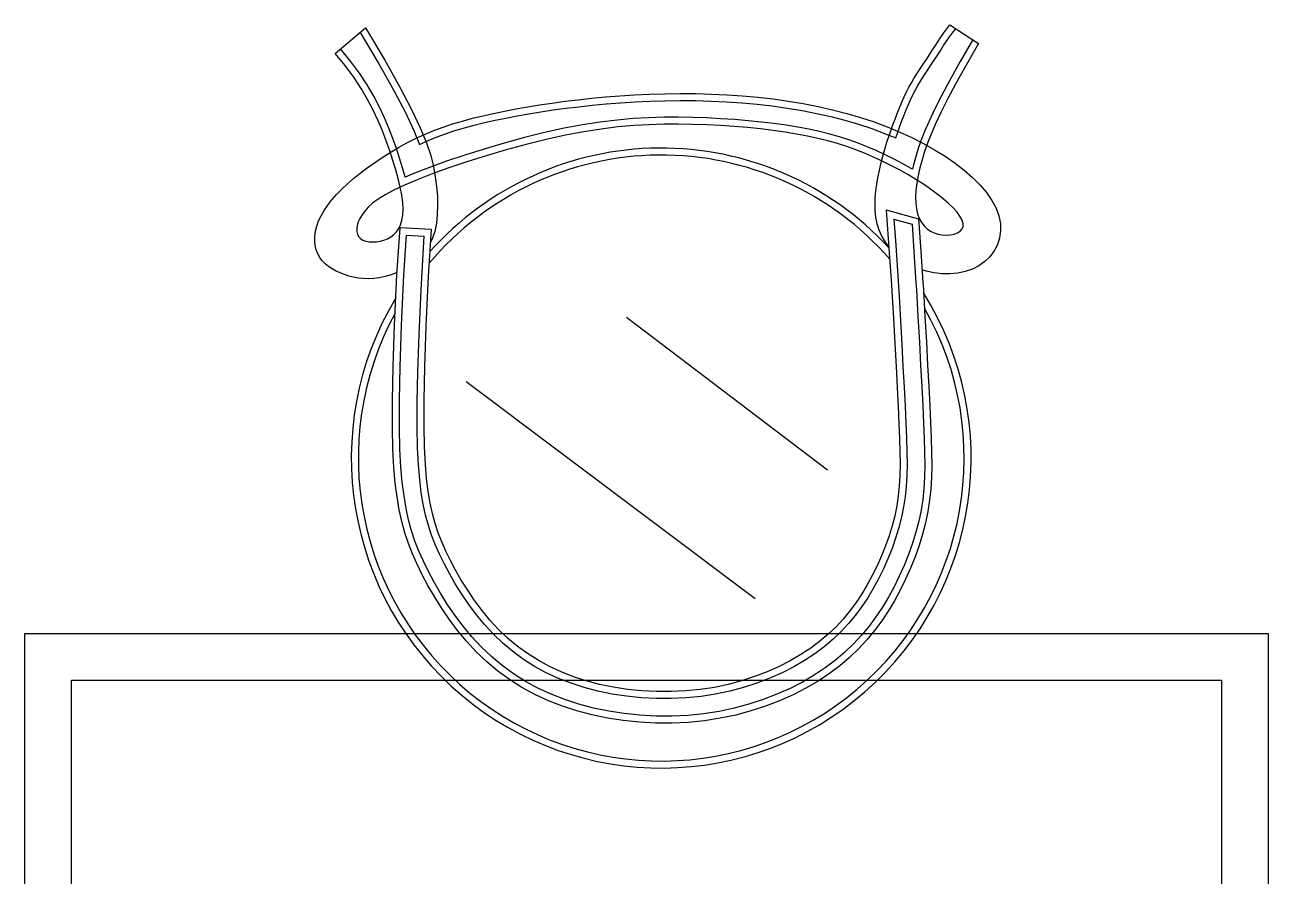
# Model space of a CAD drawing. Header units: inches. Extents: x 13 to 55.5, y 11.7 to 36.5.
# Drawn here: x 38.384 to 39.184, y 25.468 to 26.016 of the extents above; entities that cross this region are included whole.
import ezdxf

# ---------------------------------------------------------------- set-up
doc = ezdxf.new("R2010")
doc.units = ezdxf.units.IN
doc.header["$MEASUREMENT"] = 0
doc.layers.add('02', color=2, linetype='Continuous')

msp = doc.modelspace()

# ---------------------------------------------------------------- linework, layer by layer
at = {"layer": '02'}
for p, q in [((38.58349, 25.99742, -0.34093), (38.60311, 26.01383, -0.34093)), ((38.59962, 26.0109, -0.34093), (38.61156, 25.99071, -0.34093)), ((38.60311, 26.01383, -0.34093), (38.61546, 25.99296, -0.34093)), ((38.97316, 26.00773, -0.34093), (38.97511, 26.01057, -0.34093)), ((38.97511, 26.01057, -0.34093), (38.97708, 26.01326, -0.34093)), ((38.97708, 26.01326, -0.34093), (38.97907, 26.01573, -0.34093)), ((38.97878, 26.00796, -0.34093), (38.98065, 26.01052, -0.34093)), ((38.97907, 26.01573, -0.34093), (38.99743, 26.00372, -0.34093)), ((38.98065, 26.01052, -0.34093), (38.98258, 26.01292, -0.34093)), ((38.59344, 25.99231, -0.34093), (38.58699, 26.00026, -0.34093)), ((38.9675, 25.99897, -0.34093), (38.96935, 26.00187, -0.34093)), ((38.96935, 26.00187, -0.34093), (38.97124, 26.00481, -0.34093)), ((38.97124, 26.00481, -0.34093), (38.97316, 26.00773, -0.34093)), ((38.97314, 25.99945, -0.34093), (38.97501, 26.00236, -0.34093)), ((38.97501, 26.00236, -0.34093), (38.97689, 26.00522, -0.34093)), ((38.97689, 26.00522, -0.34093), (38.97878, 26.00796, -0.34093)), ((38.99352, 26.00595, -0.34093), (38.98561, 25.99209, -0.34093)), ((38.99743, 26.00372, -0.34071), (38.98953, 25.98989, -0.34071)), ((38.58988, 25.98956, -0.34071), (38.58349, 25.99742, -0.34071)), ((38.59913, 25.98456, -0.34093), (38.59344, 25.99231, -0.34093)), ((38.61546, 25.99296, -0.34093), (38.62522, 25.97562, -0.34093)), ((38.96227, 25.99102, -0.34093), (38.96396, 25.99354, -0.34093)), ((38.96396, 25.99354, -0.34093), (38.96571, 25.99618, -0.34093)), ((38.96571, 25.99618, -0.34093), (38.9675, 25.99897, -0.34093)), ((38.96771, 25.99104, -0.34093), (38.96948, 25.99372, -0.34093)), ((38.96948, 25.99372, -0.34093), (38.9713, 25.99655, -0.34093)), ((38.9713, 25.99655, -0.34093), (38.97314, 25.99945, -0.34093)), ((38.98561, 25.99209, -0.34093), (38.97903, 25.98022, -0.34093)), ((38.59543, 25.98199, -0.34071), (38.58988, 25.98956, -0.34071)), ((38.60405, 25.97707, -0.34093), (38.59913, 25.98456, -0.34093)), ((38.61156, 25.99071, -0.34093), (38.62127, 25.97347, -0.34093)), ((38.9574, 25.98368, -0.34093), (38.95899, 25.98614, -0.34093)), ((38.95899, 25.98614, -0.34093), (38.96061, 25.98857, -0.34093)), ((38.96061, 25.98857, -0.34093), (38.96227, 25.99102, -0.34093)), ((38.96275, 25.98367, -0.34093), (38.96435, 25.98606, -0.34093)), ((38.96435, 25.98606, -0.34093), (38.966, 25.9885, -0.34093)), ((38.966, 25.9885, -0.34093), (38.96771, 25.99104, -0.34093)), ((38.98953, 25.98989, -0.34071), (38.98298, 25.97807, -0.34071)), ((38.60023, 25.97469, -0.34071), (38.59543, 25.98199, -0.34071)), ((38.60832, 25.96981, -0.34093), (38.60405, 25.97707, -0.34093)), ((38.95273, 25.97565, -0.34093), (38.95428, 25.97849, -0.34093)), ((38.95428, 25.97849, -0.34093), (38.95583, 25.98115, -0.34093)), ((38.95583, 25.98115, -0.34093), (38.9574, 25.98368, -0.34093)), ((38.95672, 25.97356, -0.34093), (38.9582, 25.97628, -0.34093)), ((38.9582, 25.97628, -0.34093), (38.95969, 25.97883, -0.34093)), ((38.95969, 25.97883, -0.34093), (38.9612, 25.98127, -0.34093)), ((38.9612, 25.98127, -0.34093), (38.96275, 25.98367, -0.34093)), ((38.97903, 25.98022, -0.34093), (38.97361, 25.97008, -0.34093)), ((38.98298, 25.97807, -0.34071), (38.9776, 25.968, -0.34071)), ((38.60439, 25.96763, -0.34071), (38.60023, 25.97469, -0.34071)), ((38.61201, 25.96276, -0.34093), (38.60832, 25.96981, -0.34093)), ((38.62127, 25.97347, -0.34093), (38.62871, 25.95931, -0.34093)), ((38.62522, 25.97562, -0.34093), (38.63273, 25.96132, -0.34093)), ((38.7398, 25.96757, -0.34093), (38.74852, 25.9685, -0.34093)), ((38.74852, 25.9685, -0.34093), (38.7575, 25.96933, -0.34093)), ((38.7575, 25.96933, -0.34093), (38.76673, 25.97005, -0.34093)), ((38.76673, 25.97005, -0.34093), (38.77617, 25.97064, -0.34093)), ((38.77617, 25.97064, -0.34093), (38.7858, 25.97109, -0.34093)), ((38.7858, 25.97109, -0.34093), (38.79558, 25.97139, -0.34093)), ((38.79558, 25.97139, -0.34093), (38.80547, 25.97153, -0.34093)), ((38.80547, 25.97153, -0.34093), (38.81544, 25.97148, -0.34093)), ((38.81544, 25.97148, -0.34093), (38.82546, 25.97123, -0.34093)), ((38.82546, 25.97123, -0.34093), (38.83548, 25.97078, -0.34093)), ((38.83548, 25.97078, -0.34093), (38.84549, 25.9701, -0.34093)), ((38.84549, 25.9701, -0.34093), (38.85544, 25.96919, -0.34093)), ((38.85544, 25.96919, -0.34093), (38.86531, 25.96805, -0.34093)), ((38.86531, 25.96805, -0.34093), (38.87509, 25.96667, -0.34093)), ((38.94814, 25.96596, -0.34093), (38.94966, 25.96936, -0.34093)), ((38.94966, 25.96936, -0.34093), (38.95119, 25.9726, -0.34093)), ((38.95119, 25.9726, -0.34093), (38.95273, 25.97565, -0.34093)), ((38.95375, 25.96749, -0.34093), (38.95523, 25.97063, -0.34093)), ((38.95523, 25.97063, -0.34093), (38.95672, 25.97356, -0.34093)), ((38.97361, 25.97008, -0.34093), (38.96919, 25.96138, -0.34093)), ((38.9776, 25.968, -0.34071), (38.97323, 25.9594, -0.34071)), ((38.60798, 25.96076, -0.34071), (38.60439, 25.96763, -0.34071)), ((38.61111, 25.95408, -0.34071), (38.60798, 25.96076, -0.34071)), ((38.61522, 25.95591, -0.34093), (38.61201, 25.96276, -0.34093)), ((38.63273, 25.96132, -0.34093), (38.63831, 25.94955, -0.34093)), ((38.68542, 25.95877, -0.34093), (38.6925, 25.96023, -0.34093)), ((38.6925, 25.96023, -0.34093), (38.6998, 25.96163, -0.34093)), ((38.6998, 25.96163, -0.34093), (38.70732, 25.96296, -0.34093)), ((38.70732, 25.96296, -0.34093), (38.71508, 25.96423, -0.34093)), ((38.71508, 25.96423, -0.34093), (38.72308, 25.96543, -0.34093)), ((38.71578, 25.95979, -0.34093), (38.72371, 25.96098, -0.34093)), ((38.72308, 25.96543, -0.34093), (38.73132, 25.96655, -0.34093)), ((38.72371, 25.96098, -0.34093), (38.73189, 25.96208, -0.34093)), ((38.73132, 25.96655, -0.34093), (38.7398, 25.96757, -0.34093)), ((38.73189, 25.96208, -0.34093), (38.7403, 25.9631, -0.34093)), ((38.7403, 25.9631, -0.34093), (38.74897, 25.96402, -0.34093)), ((38.74897, 25.96402, -0.34093), (38.75788, 25.96484, -0.34093)), ((38.75788, 25.96484, -0.34093), (38.76704, 25.96556, -0.34093)), ((38.76704, 25.96556, -0.34093), (38.77642, 25.96614, -0.34093)), ((38.77642, 25.96614, -0.34093), (38.78597, 25.96659, -0.34093)), ((38.78597, 25.96659, -0.34093), (38.79568, 25.96689, -0.34093)), ((38.79568, 25.96689, -0.34093), (38.80549, 25.96703, -0.34093)), ((38.80549, 25.96703, -0.34093), (38.81538, 25.96698, -0.34093)), ((38.81538, 25.96698, -0.34093), (38.8253, 25.96673, -0.34093)), ((38.8253, 25.96673, -0.34093), (38.83523, 25.96628, -0.34093)), ((38.83523, 25.96628, -0.34093), (38.84513, 25.96561, -0.34093)), ((38.84513, 25.96561, -0.34093), (38.85497, 25.96471, -0.34093)), ((38.85497, 25.96471, -0.34093), (38.86474, 25.96359, -0.34093)), ((38.86474, 25.96359, -0.34093), (38.87441, 25.96222, -0.34093)), ((38.87441, 25.96222, -0.34093), (38.88394, 25.96063, -0.34093)), ((38.87509, 25.96667, -0.34093), (38.88474, 25.96506, -0.34093)), ((38.88394, 25.96063, -0.34093), (38.89332, 25.95879, -0.34093)), ((38.88474, 25.96506, -0.34093), (38.89425, 25.96319, -0.34093)), ((38.89425, 25.96319, -0.34093), (38.90358, 25.96108, -0.34093)), ((38.90358, 25.96108, -0.34093), (38.91272, 25.95872, -0.34093)), ((38.94519, 25.9588, -0.34093), (38.94665, 25.96243, -0.34093)), ((38.94665, 25.96243, -0.34093), (38.94814, 25.96596, -0.34093)), ((38.94937, 25.95715, -0.34093), (38.95081, 25.96071, -0.34093)), ((38.95081, 25.96071, -0.34093), (38.95227, 25.96417, -0.34093)), ((38.95227, 25.96417, -0.34093), (38.95375, 25.96749, -0.34093)), ((38.96919, 25.96138, -0.34093), (38.96563, 25.95385, -0.34093)), ((38.61387, 25.94754, -0.34071), (38.61111, 25.95408, -0.34071)), ((38.61805, 25.94922, -0.34093), (38.61522, 25.95591, -0.34093)), ((38.62871, 25.95931, -0.34093), (38.6342, 25.94773, -0.34093)), ((38.65911, 25.95197, -0.34093), (38.66542, 25.95386, -0.34093)), ((38.66542, 25.95386, -0.34093), (38.6719, 25.95561, -0.34093)), ((38.6719, 25.95561, -0.34093), (38.67856, 25.95723, -0.34093)), ((38.67302, 25.95125, -0.34093), (38.67959, 25.95285, -0.34093)), ((38.67856, 25.95723, -0.34093), (38.68542, 25.95877, -0.34093)), ((38.67959, 25.95285, -0.34093), (38.68637, 25.95437, -0.34093)), ((38.68637, 25.95437, -0.34093), (38.69338, 25.95581, -0.34093)), ((38.69338, 25.95581, -0.34093), (38.70061, 25.9572, -0.34093)), ((38.70061, 25.9572, -0.34093), (38.70808, 25.95853, -0.34093)), ((38.70808, 25.95853, -0.34093), (38.71578, 25.95979, -0.34093)), ((38.75406, 25.95319, -0.34093), (38.7427, 25.95143, -0.34093)), ((38.76488, 25.9545, -0.34093), (38.75406, 25.95319, -0.34093)), ((38.77526, 25.95542, -0.34093), (38.76488, 25.9545, -0.34093)), ((38.78525, 25.956, -0.34093), (38.77526, 25.95542, -0.34093)), ((38.79493, 25.95627, -0.34093), (38.78525, 25.956, -0.34093)), ((38.80435, 25.95631, -0.34093), (38.79493, 25.95627, -0.34093)), ((38.81361, 25.95615, -0.34093), (38.80435, 25.95631, -0.34093)), ((38.82275, 25.95583, -0.34093), (38.81361, 25.95615, -0.34093)), ((38.83177, 25.95538, -0.34093), (38.82275, 25.95583, -0.34093)), ((38.84063, 25.9548, -0.34093), (38.83177, 25.95538, -0.34093)), ((38.84929, 25.95408, -0.34093), (38.84063, 25.9548, -0.34093)), ((38.85772, 25.95323, -0.34093), (38.84929, 25.95408, -0.34093)), ((38.86588, 25.95225, -0.34093), (38.85772, 25.95323, -0.34093)), ((38.87373, 25.95114, -0.34093), (38.86588, 25.95225, -0.34093)), ((38.89332, 25.95879, -0.34093), (38.90252, 25.95671, -0.34093)), ((38.90252, 25.95671, -0.34093), (38.91152, 25.95439, -0.34093)), ((38.91152, 25.95439, -0.34093), (38.92029, 25.95181, -0.34093)), ((38.91272, 25.95872, -0.34093), (38.92163, 25.95611, -0.34093)), ((38.92163, 25.95611, -0.34093), (38.9303, 25.95325, -0.34093)), ((38.9303, 25.95325, -0.34093), (38.9387, 25.95014, -0.34093)), ((38.94237, 25.95137, -0.34093), (38.94376, 25.9551, -0.34093)), ((38.94376, 25.9551, -0.34093), (38.94519, 25.9588, -0.34093)), ((38.9466, 25.94983, -0.34093), (38.94797, 25.95351, -0.34093)), ((38.94797, 25.95351, -0.34093), (38.94937, 25.95715, -0.34093)), ((38.96563, 25.95385, -0.34093), (38.96276, 25.94723, -0.34093)), ((38.97323, 25.9594, -0.34071), (38.96973, 25.952, -0.34071)), ((38.61636, 25.94111, -0.34071), (38.61387, 25.94754, -0.34071)), ((38.62057, 25.94268, -0.34093), (38.61805, 25.94922, -0.34093)), ((38.6342, 25.94773, -0.34093), (38.63784, 25.93884, -0.34093)), ((38.6353, 25.94263, -0.34093), (38.64106, 25.94527, -0.34093)), ((38.63831, 25.94955, -0.34093), (38.6423, 25.93984, -0.34093)), ((38.64106, 25.94527, -0.34093), (38.64694, 25.9477, -0.34093)), ((38.64694, 25.9477, -0.34093), (38.65295, 25.94993, -0.34093)), ((38.64858, 25.94351, -0.34093), (38.65445, 25.94568, -0.34093)), ((38.65295, 25.94993, -0.34093), (38.65911, 25.95197, -0.34093)), ((38.65445, 25.94568, -0.34093), (38.66046, 25.94768, -0.34093)), ((38.66046, 25.94768, -0.34093), (38.66665, 25.94953, -0.34093)), ((38.66665, 25.94953, -0.34093), (38.67302, 25.95125, -0.34093)), ((38.71822, 25.94639, -0.34093), (38.70531, 25.94318, -0.34093)), ((38.73076, 25.94917, -0.34093), (38.71822, 25.94639, -0.34093)), ((38.73167, 25.94476, -0.34071), (38.71925, 25.94201, -0.34071)), ((38.7427, 25.95143, -0.34093), (38.73076, 25.94917, -0.34093)), ((38.74347, 25.94699, -0.34071), (38.73167, 25.94476, -0.34071)), ((38.75467, 25.94873, -0.34071), (38.74347, 25.94699, -0.34071)), ((38.76535, 25.95003, -0.34071), (38.75467, 25.94873, -0.34071)), ((38.77559, 25.95093, -0.34071), (38.76535, 25.95003, -0.34071)), ((38.78544, 25.9515, -0.34071), (38.77559, 25.95093, -0.34071)), ((38.795, 25.95177, -0.34071), (38.78544, 25.9515, -0.34071)), ((38.80432, 25.95181, -0.34071), (38.795, 25.95177, -0.34071)), ((38.81349, 25.95165, -0.34071), (38.80432, 25.95181, -0.34071)), ((38.82256, 25.95134, -0.34071), (38.81349, 25.95165, -0.34071)), ((38.83151, 25.95089, -0.34071), (38.82256, 25.95134, -0.34071)), ((38.84029, 25.95031, -0.34071), (38.83151, 25.95089, -0.34071)), ((38.84888, 25.9496, -0.34071), (38.84029, 25.95031, -0.34071)), ((38.85723, 25.94875, -0.34071), (38.84888, 25.9496, -0.34071)), ((38.8653, 25.94778, -0.34071), (38.85723, 25.94875, -0.34071)), ((38.87306, 25.94669, -0.34071), (38.8653, 25.94778, -0.34071)), ((38.88046, 25.94548, -0.34071), (38.87306, 25.94669, -0.34071)), ((38.88124, 25.94991, -0.34093), (38.87373, 25.95114, -0.34093)), ((38.88749, 25.94415, -0.34071), (38.88046, 25.94548, -0.34071)), ((38.88838, 25.94856, -0.34093), (38.88124, 25.94991, -0.34093)), ((38.89417, 25.94269, -0.34071), (38.88749, 25.94415, -0.34071)), ((38.89519, 25.94707, -0.34093), (38.88838, 25.94856, -0.34093)), ((38.90172, 25.94545, -0.34093), (38.89519, 25.94707, -0.34093)), ((38.908, 25.94367, -0.34093), (38.90172, 25.94545, -0.34093)), ((38.92029, 25.95181, -0.34093), (38.92881, 25.949, -0.34093)), ((38.92881, 25.949, -0.34093), (38.93707, 25.94595, -0.34093)), ((38.93707, 25.94595, -0.34093), (38.9442, 25.94301, -0.34093)), ((38.9387, 25.95014, -0.34093), (38.94682, 25.9468, -0.34093)), ((38.93976, 25.94392, -0.34093), (38.94104, 25.94764, -0.34093)), ((38.94104, 25.94764, -0.34093), (38.94237, 25.95137, -0.34093)), ((38.9442, 25.94301, -0.34093), (38.94528, 25.94615, -0.34093)), ((38.94528, 25.94615, -0.34093), (38.9466, 25.94983, -0.34093)), ((38.94682, 25.9468, -0.34093), (38.95463, 25.94323, -0.34093)), ((38.96276, 25.94723, -0.34093), (38.96044, 25.94123, -0.34093)), ((38.96693, 25.94552, -0.34071), (38.96466, 25.93969, -0.34071)), ((38.96973, 25.952, -0.34071), (38.96693, 25.94552, -0.34071)), ((38.61864, 25.93477, -0.34071), (38.61636, 25.94111, -0.34071)), ((38.61887, 25.93364, -0.34093), (38.62419, 25.93678, -0.34093)), ((38.62289, 25.93625, -0.34093), (38.62057, 25.94268, -0.34093)), ((38.62499, 25.92994, -0.34093), (38.62289, 25.93625, -0.34093)), ((38.62419, 25.93678, -0.34093), (38.62967, 25.93979, -0.34093)), ((38.62967, 25.93979, -0.34093), (38.6353, 25.94263, -0.34093)), ((38.63784, 25.93884, -0.34093), (38.64286, 25.94115, -0.34093)), ((38.6423, 25.93984, -0.34093), (38.64502, 25.93168, -0.34093)), ((38.64286, 25.94115, -0.34093), (38.64858, 25.94351, -0.34093)), ((38.69227, 25.93963, -0.34093), (38.67939, 25.93584, -0.34093)), ((38.70531, 25.94318, -0.34093), (38.69227, 25.93963, -0.34093)), ((38.70644, 25.93883, -0.34071), (38.6935, 25.9353, -0.34071)), ((38.71925, 25.94201, -0.34071), (38.70644, 25.93883, -0.34071)), ((38.90056, 25.9411, -0.34071), (38.89417, 25.94269, -0.34071)), ((38.9067, 25.93936, -0.34071), (38.90056, 25.9411, -0.34071)), ((38.91265, 25.93746, -0.34071), (38.9067, 25.93936, -0.34071)), ((38.91409, 25.94172, -0.34093), (38.908, 25.94367, -0.34093)), ((38.91845, 25.93539, -0.34071), (38.91265, 25.93746, -0.34071)), ((38.92003, 25.93961, -0.34093), (38.91409, 25.94172, -0.34093)), ((38.92587, 25.93732, -0.34093), (38.92003, 25.93961, -0.34093)), ((38.93165, 25.93483, -0.34093), (38.92587, 25.93732, -0.34093)), ((38.93629, 25.93278, -0.34093), (38.93738, 25.93651, -0.34093)), ((38.93738, 25.93651, -0.34093), (38.93853, 25.94022, -0.34093)), ((38.93853, 25.94022, -0.34093), (38.93976, 25.94392, -0.34093)), ((38.95463, 25.94323, -0.34093), (38.96212, 25.93944, -0.34093)), ((38.96044, 25.94123, -0.34093), (38.9585, 25.93562, -0.34093)), ((38.96212, 25.93944, -0.34093), (38.96925, 25.93544, -0.34093)), ((38.96466, 25.93969, -0.34071), (38.96278, 25.93423, -0.34071)), ((38.60882, 25.92704, -0.34093), (38.61375, 25.93038, -0.34093)), ((38.61375, 25.93038, -0.34093), (38.61887, 25.93364, -0.34093)), ((38.6207, 25.92857, -0.34071), (38.61864, 25.93477, -0.34071)), ((38.62254, 25.92256, -0.34071), (38.6207, 25.92857, -0.34071)), ((38.62686, 25.92381, -0.34093), (38.62499, 25.92994, -0.34093)), ((38.64502, 25.93168, -0.34093), (38.64679, 25.92458, -0.34093)), ((38.66691, 25.93192, -0.34093), (38.65511, 25.92795, -0.34093)), ((38.67939, 25.93584, -0.34093), (38.66691, 25.93192, -0.34093)), ((38.6807, 25.93154, -0.34071), (38.6683, 25.92764, -0.34071)), ((38.6935, 25.9353, -0.34071), (38.6807, 25.93154, -0.34071)), ((38.92416, 25.93315, -0.34071), (38.91845, 25.93539, -0.34071)), ((38.92982, 25.93072, -0.34071), (38.92416, 25.93315, -0.34071)), ((38.93547, 25.92811, -0.34071), (38.92982, 25.93072, -0.34071)), ((38.93741, 25.93216, -0.34093), (38.93165, 25.93483, -0.34093)), ((38.93432, 25.92517, -0.34093), (38.93527, 25.92901, -0.34093)), ((38.93527, 25.92901, -0.34093), (38.93629, 25.93278, -0.34093)), ((38.94106, 25.92532, -0.34071), (38.93547, 25.92811, -0.34071)), ((38.94312, 25.92933, -0.34093), (38.93741, 25.93216, -0.34093)), ((38.94873, 25.92635, -0.34093), (38.94312, 25.92933, -0.34093)), ((38.95683, 25.93017, -0.34093), (38.9554, 25.92484, -0.34093)), ((38.9585, 25.93562, -0.34093), (38.95683, 25.93017, -0.34093)), ((38.96116, 25.92893, -0.34071), (38.95977, 25.92376, -0.34071)), ((38.96278, 25.93423, -0.34071), (38.96116, 25.92893, -0.34071)), ((38.96925, 25.93544, -0.34093), (38.97602, 25.93123, -0.34093)), ((38.97602, 25.93123, -0.34093), (38.98238, 25.92682, -0.34093)), ((38.59541, 25.91682, -0.34093), (38.59963, 25.92023, -0.34093)), ((38.59963, 25.92023, -0.34093), (38.60411, 25.92365, -0.34093)), ((38.60411, 25.92365, -0.34093), (38.60882, 25.92704, -0.34093)), ((38.6241, 25.91679, -0.34071), (38.62254, 25.92256, -0.34071)), ((38.62847, 25.91789, -0.34093), (38.62686, 25.92381, -0.34093)), ((38.63458, 25.92031, -0.34093), (38.62851, 25.91772, -0.34093)), ((38.64425, 25.92405, -0.34093), (38.63458, 25.92031, -0.34093)), ((38.65511, 25.92795, -0.34093), (38.64425, 25.92405, -0.34093)), ((38.65659, 25.9237, -0.34071), (38.64583, 25.91984, -0.34071)), ((38.64679, 25.92458, -0.34093), (38.64796, 25.91806, -0.34093)), ((38.6683, 25.92764, -0.34071), (38.65659, 25.9237, -0.34071)), ((38.93267, 25.91726, -0.34093), (38.93345, 25.92127, -0.34093)), ((38.93345, 25.92127, -0.34093), (38.93432, 25.92517, -0.34093)), ((38.94656, 25.9224, -0.34071), (38.94106, 25.92532, -0.34071)), ((38.95192, 25.91938, -0.34071), (38.94656, 25.9224, -0.34071)), ((38.95418, 25.92327, -0.34093), (38.94873, 25.92635, -0.34093)), ((38.95494, 25.92282, -0.34093), (38.95418, 25.92327, -0.34093)), ((38.9554, 25.92484, -0.34093), (38.95494, 25.92282, -0.34093)), ((38.95977, 25.92376, -0.34071), (38.95864, 25.91876, -0.34071)), ((38.98238, 25.92682, -0.34093), (38.98829, 25.92224, -0.34093)), ((38.98829, 25.92224, -0.34093), (38.99368, 25.91752, -0.34093)), ((38.5878, 25.90999, -0.34093), (38.59146, 25.9134, -0.34093)), ((38.59146, 25.9134, -0.34093), (38.59541, 25.91682, -0.34093)), ((38.62815, 25.91268, -0.34071), (38.62136, 25.90947, -0.34071)), ((38.62538, 25.91131, -0.34071), (38.6241, 25.91679, -0.34071)), ((38.63628, 25.91614, -0.34071), (38.62815, 25.91268, -0.34071)), ((38.62851, 25.91772, -0.34093), (38.62847, 25.91789, -0.34093)), ((38.64583, 25.91984, -0.34071), (38.63628, 25.91614, -0.34071)), ((38.64796, 25.91806, -0.34093), (38.64878, 25.91171, -0.34093)), ((38.93142, 25.90896, -0.34093), (38.93197, 25.91315, -0.34093)), ((38.93197, 25.91315, -0.34093), (38.93267, 25.91726, -0.34093)), ((38.95708, 25.91629, -0.34071), (38.95192, 25.91938, -0.34071)), ((38.96199, 25.91315, -0.34071), (38.95708, 25.91629, -0.34071)), ((38.95779, 25.91396, -0.34071), (38.95723, 25.90939, -0.34071)), ((38.95864, 25.91876, -0.34071), (38.95779, 25.91396, -0.34071)), ((38.96661, 25.91001, -0.34071), (38.96199, 25.91315, -0.34071)), ((38.99368, 25.91752, -0.34093), (38.99849, 25.91269, -0.34093)), ((38.99849, 25.91269, -0.34093), (39.00266, 25.90779, -0.34093)), ((38.58141, 25.90317, -0.34093), (38.58444, 25.90658, -0.34093)), ((38.58444, 25.90658, -0.34093), (38.5878, 25.90999, -0.34093)), ((38.61578, 25.90647, -0.34071), (38.61125, 25.90364, -0.34071)), ((38.62136, 25.90947, -0.34071), (38.61578, 25.90647, -0.34071)), ((38.62633, 25.90617, -0.34071), (38.62538, 25.91131, -0.34071)), ((38.62695, 25.90144, -0.34071), (38.62633, 25.90617, -0.34071)), ((38.64878, 25.91171, -0.34093), (38.64929, 25.90549, -0.34093)), ((38.64929, 25.90549, -0.34093), (38.64945, 25.89945, -0.34093)), ((38.9309, 25.90045, -0.34093), (38.93104, 25.90472, -0.34093)), ((38.93104, 25.90472, -0.34093), (38.93142, 25.90896, -0.34093)), ((38.95723, 25.90939, -0.34071), (38.95698, 25.90509, -0.34071)), ((38.95698, 25.90509, -0.34071), (38.95706, 25.9011, -0.34071)), ((38.97088, 25.90688, -0.34071), (38.96661, 25.91001, -0.34071)), ((38.97476, 25.90381, -0.34071), (38.97088, 25.90688, -0.34071)), ((39.00266, 25.90779, -0.34093), (39.00611, 25.90284, -0.34093)), ((38.57443, 25.89297, -0.34093), (38.57639, 25.89637, -0.34093)), ((38.57639, 25.89637, -0.34093), (38.57872, 25.89977, -0.34093)), ((38.57872, 25.89977, -0.34093), (38.58141, 25.90317, -0.34093)), ((38.60479, 25.89842, -0.34071), (38.60257, 25.89596, -0.34071)), ((38.60764, 25.90097, -0.34071), (38.60479, 25.89842, -0.34071)), ((38.61125, 25.90364, -0.34071), (38.60764, 25.90097, -0.34071)), ((38.62718, 25.89715, -0.34071), (38.62695, 25.90144, -0.34071)), ((38.62703, 25.89334, -0.34071), (38.62718, 25.89715, -0.34071)), ((38.64945, 25.89945, -0.34093), (38.64924, 25.89364, -0.34093)), ((38.93104, 25.89618, -0.34093), (38.9309, 25.90045, -0.34093)), ((38.93151, 25.89195, -0.34093), (38.93104, 25.89618, -0.34093)), ((38.93812, 25.89676, -0.34093), (38.95896, 25.89092, -0.34093)), ((38.93812, 25.89676, -0.34093), (38.94007, 25.86886, -0.34093)), ((38.95706, 25.9011, -0.34071), (38.95748, 25.89744, -0.34071)), ((38.95748, 25.89744, -0.34071), (38.95826, 25.89415, -0.34071)), ((38.97821, 25.90082, -0.34071), (38.97476, 25.90381, -0.34071)), ((38.98118, 25.89793, -0.34071), (38.97821, 25.90082, -0.34071)), ((38.98364, 25.89518, -0.34071), (38.98118, 25.89793, -0.34071)), ((39.00611, 25.90284, -0.34093), (39.00879, 25.89787, -0.34093)), ((39.00879, 25.89787, -0.34093), (39.01063, 25.89292, -0.34093)), ((38.57168, 25.88623, -0.34093), (38.57286, 25.88959, -0.34093)), ((38.57286, 25.88959, -0.34093), (38.57443, 25.89297, -0.34093)), ((38.59841, 25.88891, -0.34071), (38.59772, 25.88671, -0.34071)), ((38.59944, 25.8912, -0.34071), (38.59841, 25.88891, -0.34071)), ((38.60082, 25.89356, -0.34071), (38.59944, 25.8912, -0.34071)), ((38.60257, 25.89596, -0.34071), (38.60082, 25.89356, -0.34071)), ((38.62565, 25.88712, -0.34071), (38.62651, 25.89001, -0.34071)), ((38.62651, 25.89001, -0.34071), (38.62703, 25.89334, -0.34071)), ((38.64861, 25.8881, -0.34093), (38.64754, 25.88289, -0.34093)), ((38.64924, 25.89364, -0.34093), (38.64861, 25.8881, -0.34093)), ((38.93236, 25.88777, -0.34093), (38.93151, 25.89195, -0.34093)), ((38.94306, 25.8907, -0.34093), (38.95469, 25.88744, -0.34093)), ((38.95826, 25.89415, -0.34071), (38.95937, 25.89122, -0.34071)), ((38.95896, 25.89092, -0.34093), (38.9604, 25.87024, -0.34093)), ((38.95937, 25.89122, -0.34071), (38.96078, 25.88865, -0.34071)), ((38.96078, 25.88865, -0.34071), (38.96248, 25.88644, -0.34071)), ((38.98556, 25.89259, -0.34071), (38.98364, 25.89518, -0.34071)), ((38.98688, 25.89019, -0.34071), (38.98556, 25.89259, -0.34071)), ((38.98758, 25.88801, -0.34071), (38.98688, 25.89019, -0.34071)), ((38.98761, 25.88608, -0.34071), (38.98758, 25.88801, -0.34071)), ((39.01063, 25.89292, -0.34093), (39.01159, 25.88802, -0.34093)), ((39.01159, 25.88802, -0.34093), (39.01171, 25.88324, -0.34093)), ((38.57045, 25.87974, -0.34093), (38.57088, 25.88294, -0.34093)), ((38.57088, 25.88294, -0.34093), (38.57168, 25.88623, -0.34093)), ((38.59772, 25.88671, -0.34071), (38.5974, 25.88464, -0.34071)), ((38.5974, 25.88464, -0.34071), (38.59743, 25.88273, -0.34071)), ((38.59743, 25.88273, -0.34071), (38.59784, 25.88101, -0.34071)), ((38.59784, 25.88101, -0.34071), (38.59862, 25.8795, -0.34071)), ((38.61934, 25.87931, -0.34071), (38.62129, 25.88076, -0.34071)), ((38.62129, 25.88076, -0.34071), (38.62301, 25.88253, -0.34071)), ((38.62301, 25.88253, -0.34071), (38.62447, 25.88464, -0.34071)), ((38.62318, 25.85483, -0.34093), (38.62524, 25.88512, -0.34093)), ((38.62447, 25.88464, -0.34071), (38.62565, 25.88712, -0.34071)), ((38.64541, 25.88406, -0.34093), (38.62524, 25.88512, -0.34093)), ((38.62768, 25.85462, -0.34093), (38.62933, 25.8804, -0.34093)), ((38.62933, 25.8804, -0.34093), (38.64069, 25.8798, -0.34093)), ((38.64354, 25.85398, -0.34093), (38.64541, 25.88406, -0.34093)), ((38.64754, 25.88289, -0.34093), (38.64599, 25.87805, -0.34093)), ((38.93363, 25.88369, -0.34093), (38.93236, 25.88777, -0.34093)), ((38.93537, 25.87972, -0.34093), (38.93363, 25.88369, -0.34093)), ((38.95469, 25.88744, -0.34093), (38.95591, 25.86994, -0.34093)), ((38.96248, 25.88644, -0.34071), (38.96442, 25.88458, -0.34071)), ((38.96442, 25.88458, -0.34071), (38.96658, 25.88308, -0.34071)), ((38.96658, 25.88308, -0.34071), (38.96894, 25.88192, -0.34071)), ((38.96894, 25.88192, -0.34071), (38.97146, 25.8811, -0.34071)), ((38.97146, 25.8811, -0.34071), (38.97411, 25.88062, -0.34071)), ((38.97411, 25.88062, -0.34071), (38.97678, 25.88048, -0.34071)), ((38.97678, 25.88048, -0.34071), (38.97939, 25.88065, -0.34071)), ((38.97939, 25.88065, -0.34071), (38.98181, 25.88114, -0.34071)), ((38.98181, 25.88114, -0.34071), (38.98395, 25.88194, -0.34071)), ((38.98395, 25.88194, -0.34071), (38.9857, 25.88303, -0.34071)), ((38.9857, 25.88303, -0.34071), (38.98695, 25.88441, -0.34071)), ((38.98695, 25.88441, -0.34071), (38.98761, 25.88608, -0.34071)), ((39.01171, 25.88324, -0.34093), (39.01104, 25.87864, -0.34093)), ((38.57038, 25.87665, -0.34093), (38.57045, 25.87974, -0.34093)), ((38.57067, 25.87371, -0.34093), (38.57038, 25.87665, -0.34093)), ((38.57131, 25.87093, -0.34093), (38.57067, 25.87371, -0.34093)), ((38.59862, 25.8795, -0.34071), (38.59979, 25.87826, -0.34071)), ((38.59979, 25.87826, -0.34071), (38.60134, 25.87729, -0.34071)), ((38.60134, 25.87729, -0.34071), (38.6032, 25.8766, -0.34071)), ((38.6032, 25.8766, -0.34071), (38.60532, 25.87619, -0.34071)), ((38.60532, 25.87619, -0.34071), (38.60761, 25.87606, -0.34071)), ((38.60761, 25.87606, -0.34071), (38.61002, 25.87619, -0.34071)), ((38.61002, 25.87619, -0.34071), (38.61246, 25.87658, -0.34071)), ((38.61246, 25.87658, -0.34071), (38.61488, 25.87724, -0.34071)), ((38.61488, 25.87724, -0.34071), (38.61719, 25.87815, -0.34071)), ((38.61719, 25.87815, -0.34071), (38.61934, 25.87931, -0.34071)), ((38.64599, 25.87805, -0.34093), (38.64489, 25.87568, -0.34093)), ((38.93757, 25.87592, -0.34093), (38.93537, 25.87972, -0.34093)), ((38.93979, 25.87288, -0.34093), (38.93757, 25.87592, -0.34093)), ((39.00963, 25.87428, -0.34093), (39.00755, 25.87025, -0.34093)), ((39.01104, 25.87864, -0.34093), (39.00963, 25.87428, -0.34093)), ((38.5723, 25.86836, -0.34093), (38.57131, 25.87093, -0.34093)), ((38.57361, 25.86601, -0.34093), (38.5723, 25.86836, -0.34093)), ((38.57523, 25.86388, -0.34093), (38.57361, 25.86601, -0.34093)), ((38.94007, 25.86886, -0.34093), (38.9414, 25.84869, -0.34093)), ((38.95591, 25.86994, -0.34093), (38.95724, 25.8497, -0.34093)), ((38.9604, 25.87024, -0.34093), (38.96174, 25.84999, -0.34093)), ((39.00484, 25.86659, -0.34093), (39.00157, 25.86339, -0.34093)), ((39.00755, 25.87025, -0.34093), (39.00484, 25.86659, -0.34093)), ((38.57712, 25.86196, -0.34093), (38.57523, 25.86388, -0.34093)), ((38.57925, 25.86023, -0.34093), (38.57712, 25.86196, -0.34093)), ((38.58159, 25.85869, -0.34093), (38.57925, 25.86023, -0.34093)), ((38.5841, 25.85732, -0.34093), (38.58159, 25.85869, -0.34093)), ((38.58677, 25.85611, -0.34093), (38.5841, 25.85732, -0.34093)), ((38.58954, 25.85506, -0.34093), (38.58677, 25.85611, -0.34093)), ((38.62328, 25.85635, -0.34093), (38.61954, 25.85496, -0.34093)), ((38.96387, 25.85726, -0.34093), (38.9612, 25.85811, -0.34093)), ((38.96885, 25.85621, -0.34093), (38.96387, 25.85726, -0.34093)), ((38.97394, 25.85565, -0.34093), (38.96885, 25.85621, -0.34093)), ((38.98409, 25.85604, -0.34093), (38.97905, 25.85559, -0.34093)), ((38.98895, 25.85704, -0.34093), (38.98409, 25.85604, -0.34093)), ((38.99355, 25.85858, -0.34093), (38.98895, 25.85704, -0.34093)), ((38.99778, 25.8607, -0.34093), (38.99355, 25.85858, -0.34093)), ((39.00157, 25.86339, -0.34093), (38.99778, 25.8607, -0.34093)), ((38.59241, 25.85415, -0.34093), (38.58954, 25.85506, -0.34093)), ((38.59537, 25.85341, -0.34093), (38.59241, 25.85415, -0.34093)), ((38.59843, 25.85286, -0.34093), (38.59537, 25.85341, -0.34093)), ((38.60161, 25.85253, -0.34093), (38.59843, 25.85286, -0.34093)), ((38.60491, 25.85243, -0.34093), (38.60161, 25.85253, -0.34093)), ((38.60834, 25.85261, -0.34093), (38.60491, 25.85243, -0.34093)), ((38.61192, 25.85307, -0.34093), (38.60834, 25.85261, -0.34093)), ((38.61566, 25.85384, -0.34093), (38.61192, 25.85307, -0.34093)), ((38.61954, 25.85496, -0.34093), (38.61566, 25.85384, -0.34093)), ((38.62178, 25.82246, -0.34093), (38.62318, 25.85483, -0.34093)), ((38.62627, 25.82229, -0.34093), (38.62768, 25.85462, -0.34093)), ((38.64214, 25.8219, -0.34093), (38.64354, 25.85398, -0.34093)), ((38.9414, 25.84869, -0.34093), (38.94165, 25.84444, -0.34093)), ((38.95724, 25.8497, -0.34093), (38.9575, 25.84539, -0.34093)), ((38.96174, 25.84999, -0.34093), (38.96199, 25.84566, -0.34093)), ((38.97905, 25.85559, -0.34093), (38.97394, 25.85565, -0.34093)), ((38.94165, 25.84444, -0.34093), (38.94269, 25.82694, -0.34093)), ((38.9575, 25.84539, -0.34093), (38.95854, 25.82781, -0.34093)), ((38.96199, 25.84566, -0.34093), (38.96303, 25.82807, -0.34093)), ((38.90024, 25.72923, -0.34286), (38.77108, 25.82749, -0.34286)), ((38.94269, 25.82694, -0.34093), (38.94359, 25.81077, -0.34093)), ((38.95854, 25.82781, -0.34093), (38.95945, 25.81156, -0.34093)), ((38.96303, 25.82807, -0.34093), (38.96394, 25.81181, -0.34093)), ((38.62087, 25.79587, -0.34093), (38.62178, 25.82246, -0.34093)), ((38.62537, 25.79574, -0.34093), (38.62627, 25.82229, -0.34093)), ((38.64123, 25.79569, -0.34093), (38.64214, 25.8219, -0.34093)), ((38.94359, 25.81077, -0.34093), (38.94439, 25.79593, -0.34093)), ((38.95945, 25.81156, -0.34093), (38.96025, 25.79662, -0.34093)), ((38.96394, 25.81181, -0.34093), (38.96474, 25.79685, -0.34093)), ((38.62042, 25.77424, -0.34093), (38.62087, 25.79587, -0.34093)), ((38.62492, 25.77418, -0.34093), (38.62537, 25.79574, -0.34093)), ((38.64077, 25.77451, -0.34093), (38.64123, 25.79569, -0.34093)), ((38.94439, 25.79593, -0.34093), (38.94508, 25.78242, -0.34093)), ((38.96025, 25.79662, -0.34093), (38.96095, 25.78299, -0.34093)), ((38.96474, 25.79685, -0.34093), (38.96544, 25.78321, -0.34093)), ((38.85374, 25.64648, -0.34286), (38.66776, 25.78612, -0.34286)), ((38.94508, 25.78242, -0.34093), (38.94569, 25.77024, -0.34093)), ((38.96095, 25.78299, -0.34093), (38.96156, 25.77065, -0.34093)), ((38.96544, 25.78321, -0.34093), (38.96606, 25.77087, -0.34093)), ((38.62038, 25.75674, -0.34093), (38.62042, 25.77424, -0.34093)), ((38.62488, 25.75679, -0.34093), (38.62492, 25.77418, -0.34093)), ((38.64071, 25.75755, -0.34093), (38.64077, 25.77451, -0.34093)), ((38.94569, 25.77024, -0.34093), (38.94621, 25.75937, -0.34093)), ((38.96156, 25.77065, -0.34093), (38.9621, 25.75958, -0.34093)), ((38.96606, 25.77087, -0.34093), (38.96659, 25.75978, -0.34093)), ((38.62069, 25.74257, -0.34093), (38.62038, 25.75674, -0.34093)), ((38.62519, 25.74274, -0.34093), (38.62488, 25.75679, -0.34093)), ((38.64098, 25.744, -0.34093), (38.64071, 25.75755, -0.34093)), ((38.94621, 25.75937, -0.34093), (38.94663, 25.74967, -0.34093)), ((38.9621, 25.75958, -0.34093), (38.96252, 25.74962, -0.34093)), ((38.96659, 25.75978, -0.34093), (38.96702, 25.74979, -0.34093)), ((38.64155, 25.73302, -0.34093), (38.64098, 25.744, -0.34093)), ((38.94663, 25.74967, -0.34093), (38.9469, 25.74097, -0.34093)), ((38.96252, 25.74962, -0.34093), (38.9628, 25.74061, -0.34093)), ((38.96702, 25.74979, -0.34093), (38.9673, 25.7407, -0.34093)), ((38.62132, 25.7309, -0.34093), (38.62069, 25.74257, -0.34093)), ((38.62581, 25.73123, -0.34093), (38.62519, 25.74274, -0.34093)), ((38.9469, 25.74097, -0.34093), (38.94699, 25.7331, -0.34093)), ((38.9628, 25.74061, -0.34093), (38.96288, 25.73236, -0.34093)), ((38.9673, 25.7407, -0.34093), (38.96738, 25.73234, -0.34093)), ((38.62222, 25.72094, -0.34093), (38.62132, 25.7309, -0.34093)), ((38.6267, 25.72143, -0.34093), (38.62581, 25.73123, -0.34093)), ((38.64237, 25.72378, -0.34093), (38.64155, 25.73302, -0.34093)), ((38.94699, 25.7331, -0.34093), (38.94686, 25.72589, -0.34093)), ((38.96288, 25.73236, -0.34093), (38.96273, 25.7247, -0.34093)), ((38.96738, 25.73234, -0.34093), (38.96723, 25.72452, -0.34093)), ((38.62336, 25.71199, -0.34093), (38.62222, 25.72094, -0.34093)), ((38.62781, 25.71265, -0.34093), (38.6267, 25.72143, -0.34093)), ((38.64338, 25.71555, -0.34093), (38.64237, 25.72378, -0.34093)), ((38.94686, 25.72589, -0.34093), (38.94649, 25.71916, -0.34093)), ((38.96273, 25.7247, -0.34093), (38.96231, 25.71744, -0.34093)), ((38.96723, 25.72452, -0.34093), (38.9668, 25.71708, -0.34093)), ((38.62916, 25.70462, -0.34093), (38.62781, 25.71265, -0.34093)), ((38.64461, 25.70811, -0.34093), (38.64338, 25.71555, -0.34093)), ((38.94583, 25.71272, -0.34093), (38.94486, 25.70637, -0.34093)), ((38.94649, 25.71916, -0.34093), (38.94583, 25.71272, -0.34093)), ((38.96231, 25.71744, -0.34093), (38.96158, 25.71043, -0.34093)), ((38.9668, 25.71708, -0.34093), (38.96604, 25.70985, -0.34093)), ((38.62474, 25.70377, -0.34093), (38.62336, 25.71199, -0.34093)), ((38.63077, 25.6972, -0.34093), (38.62916, 25.70462, -0.34093)), ((38.64607, 25.7013, -0.34093), (38.64461, 25.70811, -0.34093)), ((38.94486, 25.70637, -0.34093), (38.94354, 25.69996, -0.34093)), ((38.96158, 25.71043, -0.34093), (38.96049, 25.70347, -0.34093)), ((38.96604, 25.70985, -0.34093), (38.96492, 25.70267, -0.34093)), ((38.62639, 25.69613, -0.34093), (38.62474, 25.70377, -0.34093)), ((38.62835, 25.68894, -0.34093), (38.62639, 25.69613, -0.34093)), ((38.63266, 25.69023, -0.34093), (38.63077, 25.6972, -0.34093)), ((38.64777, 25.69496, -0.34093), (38.64607, 25.7013, -0.34093)), ((38.94354, 25.69996, -0.34093), (38.94187, 25.69348, -0.34093)), ((38.95903, 25.69644, -0.34093), (38.95719, 25.68932, -0.34093)), ((38.96049, 25.70347, -0.34093), (38.95903, 25.69644, -0.34093)), ((38.96492, 25.70267, -0.34093), (38.96341, 25.69541, -0.34093)), ((38.63062, 25.68206, -0.34093), (38.62835, 25.68894, -0.34093)), ((38.63486, 25.68359, -0.34093), (38.63266, 25.69023, -0.34093)), ((38.64975, 25.68894, -0.34093), (38.64777, 25.69496, -0.34093)), ((38.65204, 25.68308, -0.34093), (38.64975, 25.68894, -0.34093)), ((38.94187, 25.69348, -0.34093), (38.93989, 25.68697, -0.34093)), ((38.95719, 25.68932, -0.34093), (38.955, 25.68218, -0.34093)), ((38.96152, 25.6881, -0.34093), (38.95927, 25.68077, -0.34093)), ((38.96341, 25.69541, -0.34093), (38.96152, 25.6881, -0.34093)), ((38.63323, 25.67537, -0.34093), (38.63062, 25.68206, -0.34093)), ((38.63739, 25.6771, -0.34093), (38.63486, 25.68359, -0.34093)), ((38.65465, 25.67721, -0.34093), (38.65204, 25.68308, -0.34093)), ((38.9376, 25.68047, -0.34093), (38.93504, 25.67403, -0.34093)), ((38.93989, 25.68697, -0.34093), (38.9376, 25.68047, -0.34093)), ((38.955, 25.68218, -0.34093), (38.95248, 25.67505, -0.34093)), ((38.95927, 25.68077, -0.34093), (38.95669, 25.67346, -0.34093)), ((38.63619, 25.66872, -0.34093), (38.63323, 25.67537, -0.34093)), ((38.64027, 25.67064, -0.34093), (38.63739, 25.6771, -0.34093)), ((38.65763, 25.67118, -0.34093), (38.65465, 25.67721, -0.34093)), ((38.93504, 25.67403, -0.34093), (38.93221, 25.66768, -0.34093)), ((38.95248, 25.67505, -0.34093), (38.94965, 25.66797, -0.34093)), ((38.95669, 25.67346, -0.34093), (38.95379, 25.66622, -0.34093)), ((38.63952, 25.66199, -0.34093), (38.63619, 25.66872, -0.34093)), ((38.64352, 25.66404, -0.34093), (38.64027, 25.67064, -0.34093)), ((38.64717, 25.65721, -0.34093), (38.64352, 25.66404, -0.34093)), ((38.66098, 25.66491, -0.34093), (38.65763, 25.67118, -0.34093)), ((38.66469, 25.65847, -0.34093), (38.66098, 25.66491, -0.34093)), ((38.93221, 25.66768, -0.34093), (38.92914, 25.66146, -0.34093)), ((38.94965, 25.66797, -0.34093), (38.94653, 25.66098, -0.34093)), ((38.95379, 25.66622, -0.34093), (38.9506, 25.65907, -0.34093)), ((38.64323, 25.65502, -0.34093), (38.63952, 25.66199, -0.34093)), ((38.65121, 25.65019, -0.34093), (38.64717, 25.65721, -0.34093)), ((38.66877, 25.65195, -0.34093), (38.66469, 25.65847, -0.34093)), ((38.92914, 25.66146, -0.34093), (38.92586, 25.65543, -0.34093)), ((38.94653, 25.66098, -0.34093), (38.94314, 25.65414, -0.34093)), ((38.9506, 25.65907, -0.34093), (38.94713, 25.65206, -0.34093)), ((38.64736, 25.64787, -0.34093), (38.64323, 25.65502, -0.34093)), ((38.65566, 25.64308, -0.34093), (38.65121, 25.65019, -0.34093)), ((38.6732, 25.64544, -0.34093), (38.66877, 25.65195, -0.34093)), ((38.92237, 25.64961, -0.34093), (38.91866, 25.64402, -0.34093)), ((38.92586, 25.65543, -0.34093), (38.92237, 25.64961, -0.34093)), ((38.94314, 25.65414, -0.34093), (38.9395, 25.64747, -0.34093)), ((38.94713, 25.65206, -0.34093), (38.94341, 25.64523, -0.34093)), ((38.65189, 25.64062, -0.34093), (38.64736, 25.64787, -0.34093)), ((38.65685, 25.63335, -0.34093), (38.65189, 25.64062, -0.34093)), ((38.66051, 25.63596, -0.34093), (38.65566, 25.64308, -0.34093)), ((38.678, 25.63902, -0.34093), (38.6732, 25.64544, -0.34093)), ((38.91866, 25.64402, -0.34093), (38.9147, 25.63865, -0.34093)), ((38.93563, 25.64102, -0.34093), (38.93149, 25.63479, -0.34093)), ((38.9395, 25.64747, -0.34093), (38.93563, 25.64102, -0.34093)), ((38.94341, 25.64523, -0.34093), (38.93943, 25.63862, -0.34093)), ((38.66224, 25.62615, -0.34093), (38.65685, 25.63335, -0.34093)), ((38.66577, 25.62894, -0.34093), (38.66051, 25.63596, -0.34093)), ((38.68314, 25.63279, -0.34093), (38.678, 25.63902, -0.34093)), ((38.68864, 25.62683, -0.34093), (38.68314, 25.63279, -0.34093)), ((38.91043, 25.63349, -0.34093), (38.90582, 25.62853, -0.34093)), ((38.9147, 25.63865, -0.34093), (38.91043, 25.63349, -0.34093)), ((38.93149, 25.63479, -0.34093), (38.92704, 25.62878, -0.34093)), ((38.93517, 25.63221, -0.34093), (38.93059, 25.62601, -0.34093)), ((38.93943, 25.63862, -0.34093), (38.93517, 25.63221, -0.34093)), ((38.38384, 25.62415, -0.34286), (39.18384, 25.62415, -0.34286)), ((38.38384, 24.82415, -0.34286), (38.38384, 25.62415, -0.34286)), ((38.66805, 25.61913, -0.34093), (38.66224, 25.62615, -0.34093)), ((38.67144, 25.62209, -0.34093), (38.66577, 25.62894, -0.34093)), ((38.69447, 25.62122, -0.34093), (38.68864, 25.62683, -0.34093)), ((38.90582, 25.62853, -0.34093), (38.90084, 25.62378, -0.34093)), ((38.92704, 25.62878, -0.34093), (38.92226, 25.623, -0.34093)), ((38.93059, 25.62601, -0.34093), (38.92564, 25.62003, -0.34093)), ((39.18384, 25.62415, -0.34286), (39.18384, 24.82415, -0.34286)), ((38.67431, 25.61236, -0.34093), (38.66805, 25.61913, -0.34093)), ((38.67752, 25.61552, -0.34093), (38.67144, 25.62209, -0.34093)), ((38.70066, 25.61603, -0.34093), (38.69447, 25.62122, -0.34093)), ((38.70721, 25.61126, -0.34093), (38.70066, 25.61603, -0.34093)), ((38.89544, 25.61921, -0.34093), (38.88957, 25.61483, -0.34093)), ((38.90084, 25.62378, -0.34093), (38.89544, 25.61921, -0.34093)), ((38.91709, 25.61743, -0.34093), (38.9115, 25.61208, -0.34093)), ((38.92226, 25.623, -0.34093), (38.91709, 25.61743, -0.34093)), ((38.92564, 25.62003, -0.34093), (38.92029, 25.61427, -0.34093)), ((38.68102, 25.60595, -0.34093), (38.67431, 25.61236, -0.34093)), ((38.68402, 25.60931, -0.34093), (38.67752, 25.61552, -0.34093)), ((38.69093, 25.60354, -0.34093), (38.68402, 25.60931, -0.34093)), ((38.7141, 25.60691, -0.34093), (38.70721, 25.61126, -0.34093)), ((38.88321, 25.61063, -0.34093), (38.87638, 25.60665, -0.34093)), ((38.88957, 25.61483, -0.34093), (38.88321, 25.61063, -0.34093)), ((38.9115, 25.61208, -0.34093), (38.90545, 25.60696, -0.34093)), ((38.91451, 25.60874, -0.34093), (38.90825, 25.60344, -0.34093)), ((38.92029, 25.61427, -0.34093), (38.91451, 25.60874, -0.34093)), ((38.68816, 25.59999, -0.34093), (38.68102, 25.60595, -0.34093)), ((38.69824, 25.59822, -0.34093), (38.69093, 25.60354, -0.34093)), ((38.72135, 25.60297, -0.34093), (38.7141, 25.60691, -0.34093)), ((38.72893, 25.59945, -0.34093), (38.72135, 25.60297, -0.34093)), ((38.86912, 25.60293, -0.34093), (38.86145, 25.59951, -0.34093)), ((38.87638, 25.60665, -0.34093), (38.86912, 25.60293, -0.34093)), ((38.8989, 25.60205, -0.34093), (38.89182, 25.59737, -0.34093)), ((38.90545, 25.60696, -0.34093), (38.8989, 25.60205, -0.34093)), ((38.90825, 25.60344, -0.34093), (38.90149, 25.59837, -0.34093)), ((38.41384, 24.85415, -0.34286), (38.41384, 25.59415, -0.34286)), ((38.41384, 25.59415, -0.34286), (39.15384, 25.59415, -0.34286)), ((38.69571, 25.5945, -0.34093), (38.68816, 25.59999, -0.34093)), ((38.70366, 25.58949, -0.34093), (38.69571, 25.5945, -0.34093)), ((38.70594, 25.59337, -0.34093), (38.69824, 25.59822, -0.34093)), ((38.71401, 25.58898, -0.34093), (38.70594, 25.59337, -0.34093)), ((38.73684, 25.59635, -0.34093), (38.72893, 25.59945, -0.34093)), ((38.74508, 25.59368, -0.34093), (38.73684, 25.59635, -0.34093)), ((38.75365, 25.59143, -0.34093), (38.74508, 25.59368, -0.34093)), ((38.84507, 25.5937, -0.34093), (38.83642, 25.59139, -0.34093)), ((38.85342, 25.59641, -0.34093), (38.84507, 25.5937, -0.34093)), ((38.86145, 25.59951, -0.34093), (38.85342, 25.59641, -0.34093)), ((38.88425, 25.59295, -0.34093), (38.87622, 25.58882, -0.34093)), ((38.89182, 25.59737, -0.34093), (38.88425, 25.59295, -0.34093)), ((38.8942, 25.59355, -0.34093), (38.88642, 25.589, -0.34093)), ((38.90149, 25.59837, -0.34093), (38.8942, 25.59355, -0.34093)), ((39.15384, 25.59415, -0.34286), (39.15384, 24.85415, -0.34286)), ((38.71199, 25.58496, -0.34093), (38.70366, 25.58949, -0.34093)), ((38.72068, 25.58092, -0.34093), (38.71199, 25.58496, -0.34093)), ((38.72245, 25.58506, -0.34093), (38.71401, 25.58898, -0.34093)), ((38.73123, 25.58161, -0.34093), (38.72245, 25.58506, -0.34093)), ((38.76251, 25.58961, -0.34093), (38.75365, 25.59143, -0.34093)), ((38.77162, 25.58823, -0.34093), (38.76251, 25.58961, -0.34093)), ((38.7809, 25.58729, -0.34093), (38.77162, 25.58823, -0.34093)), ((38.79029, 25.58681, -0.34093), (38.7809, 25.58729, -0.34093)), ((38.79972, 25.58678, -0.34093), (38.79029, 25.58681, -0.34093)), ((38.80911, 25.58722, -0.34093), (38.79972, 25.58678, -0.34093)), ((38.8184, 25.58814, -0.34093), (38.80911, 25.58722, -0.34093)), ((38.82752, 25.58952, -0.34093), (38.8184, 25.58814, -0.34093)), ((38.83642, 25.59139, -0.34093), (38.82752, 25.58952, -0.34093)), ((38.86777, 25.58503, -0.34093), (38.85893, 25.58162, -0.34093)), ((38.87622, 25.58882, -0.34093), (38.86777, 25.58503, -0.34093)), ((38.87817, 25.58477, -0.34093), (38.8695, 25.58088, -0.34093)), ((38.88642, 25.589, -0.34093), (38.87817, 25.58477, -0.34093)), ((38.72971, 25.57738, -0.34093), (38.72068, 25.58092, -0.34093)), ((38.73907, 25.57432, -0.34093), (38.72971, 25.57738, -0.34093)), ((38.74035, 25.57864, -0.34093), (38.73123, 25.58161, -0.34093)), ((38.74978, 25.57614, -0.34093), (38.74035, 25.57864, -0.34093)), ((38.75951, 25.57413, -0.34093), (38.74978, 25.57614, -0.34093)), ((38.84026, 25.57608, -0.34093), (38.8305, 25.57402, -0.34093)), ((38.84975, 25.57862, -0.34093), (38.84026, 25.57608, -0.34093)), ((38.85893, 25.58162, -0.34093), (38.84975, 25.57862, -0.34093)), ((38.86044, 25.57738, -0.34093), (38.85103, 25.57431, -0.34093)), ((38.8695, 25.58088, -0.34093), (38.86044, 25.57738, -0.34093)), ((38.74874, 25.57176, -0.34093), (38.73907, 25.57432, -0.34093)), ((38.75871, 25.5697, -0.34093), (38.74874, 25.57176, -0.34093)), ((38.7689, 25.56813, -0.34093), (38.75871, 25.5697, -0.34093)), ((38.76947, 25.5726, -0.34093), (38.75951, 25.57413, -0.34093)), ((38.77926, 25.56708, -0.34093), (38.7689, 25.56813, -0.34093)), ((38.77961, 25.57156, -0.34093), (38.76947, 25.5726, -0.34093)), ((38.78985, 25.57103, -0.34093), (38.77961, 25.57156, -0.34093)), ((38.80012, 25.571, -0.34093), (38.78985, 25.57103, -0.34093)), ((38.81037, 25.57149, -0.34093), (38.80012, 25.571, -0.34093)), ((38.82052, 25.57249, -0.34093), (38.81037, 25.57149, -0.34093)), ((38.82108, 25.56803, -0.34093), (38.8107, 25.567, -0.34093)), ((38.8305, 25.57402, -0.34093), (38.82052, 25.57249, -0.34093)), ((38.83131, 25.56959, -0.34093), (38.82108, 25.56803, -0.34093)), ((38.84131, 25.5717, -0.34093), (38.83131, 25.56959, -0.34093)), ((38.85103, 25.57431, -0.34093), (38.84131, 25.5717, -0.34093)), ((38.78972, 25.56653, -0.34093), (38.77926, 25.56708, -0.34093)), ((38.80022, 25.5665, -0.34093), (38.78972, 25.56653, -0.34093)), ((38.8107, 25.567, -0.34093), (38.80022, 25.5665, -0.34093))]:
    msp.add_line(p, q, dxfattribs=at)
msp.add_lwpolyline([(38.94306, 25.8907), (38.94426, 25.87398), (38.94536, 25.85741), (38.94637, 25.84115), (38.94729, 25.82537), (38.94813, 25.81025), (38.94889, 25.79594), (38.94957, 25.78262), (38.95018, 25.77046), (38.95071, 25.75957), (38.95113, 25.74983), (38.9514, 25.74106), (38.95149, 25.73309), (38.95136, 25.72573), (38.95098, 25.71881), (38.9503, 25.71215), (38.94929, 25.70558), (38.94792, 25.69895), (38.94621, 25.69227), (38.94417, 25.68557), (38.94182, 25.67889), (38.93919, 25.67228), (38.93629, 25.66577), (38.93314, 25.65939), (38.92977, 25.6532), (38.92618, 25.64721), (38.92235, 25.64143), (38.91824, 25.63587), (38.91381, 25.63052), (38.90903, 25.62537), (38.90385, 25.62043), (38.89824, 25.61569), (38.89216, 25.61115), (38.88559, 25.60681), (38.87854, 25.6027), (38.87106, 25.59887), (38.86318, 25.59535), (38.85493, 25.59217), (38.84635, 25.58938), (38.83747, 25.58701), (38.82832, 25.58509), (38.81896, 25.58367), (38.80944, 25.58273), (38.79982, 25.58228), (38.79017, 25.58231), (38.78056, 25.5828), (38.77105, 25.58376), (38.76172, 25.58518), (38.75262, 25.58705), (38.74382, 25.58936), (38.73533, 25.59211), (38.72716, 25.59531), (38.71932, 25.59895), (38.71182, 25.60302), (38.70468, 25.60754), (38.69789, 25.61249), (38.69147, 25.61787), (38.68542, 25.62368), (38.67975, 25.62983), (38.67446, 25.63624), (38.66954, 25.64282), (38.665, 25.64949), (38.66083, 25.65615), (38.65704, 25.66273), (38.65362, 25.66912), (38.65058, 25.67529), (38.64788, 25.68135), (38.64552, 25.68742), (38.64346, 25.69367), (38.64169, 25.70024), (38.64019, 25.70727), (38.63893, 25.71491), (38.63789, 25.7233), (38.63706, 25.73268), (38.63648, 25.74363), (38.63619, 25.75682), (38.63624, 25.77292), (38.63666, 25.7926), (38.63752, 25.81652), (38.63885, 25.84537), (38.64069, 25.8798)], dxfattribs=at)
for radius, start, end in [(0.19943, 42.72919, 138.25568), (0.19493, 41.05658, 139.97065), (0.19943, 148.9116, 32.17223), (0.19493, 151.43988, 29.66515)]:
    msp.add_arc((38.79333, 25.73704, -0.34093), radius, start, end, dxfattribs=at)

doc.saveas('drawing.dxf')
